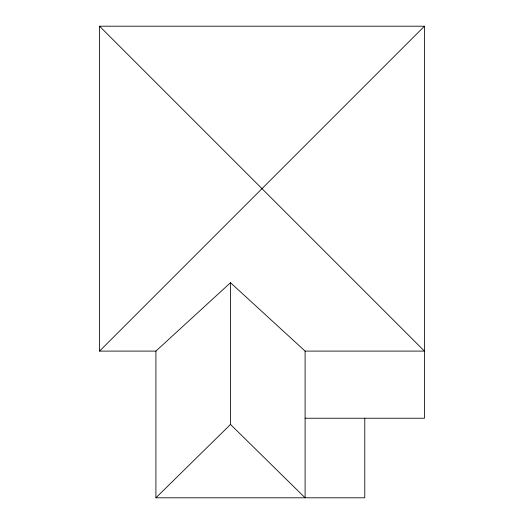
<?xml version="1.0" encoding="UTF-8"?>
<svg xmlns="http://www.w3.org/2000/svg" width="524" height="524" viewBox="0 0 524 524"><rect width="100%" height="100%" fill="white"/><g stroke="black" fill="none" stroke-linecap="round" stroke-linejoin="round"><path stroke-width="0.79" d="M99.553 351.1L424.447 26.2L99.553 26.2L99.553 351.1L155.91 351.1L230.508 282.698L305.099 351.1L424.447 351.1L99.553 26.2M155.91 351.1L155.91 497.8L230.508 424.447L230.508 282.698M305.099 418.231L424.447 418.231L424.447 26.2M155.91 497.8L364.776 497.8L364.776 418.231M230.508 424.447L305.099 497.8L305.099 351.1"/></g></svg>
